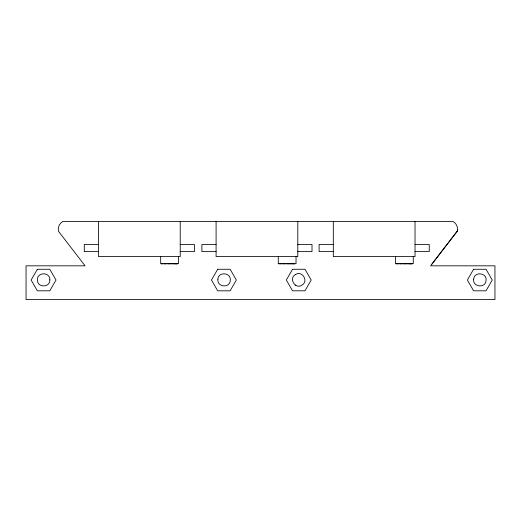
<?xml version="1.0" encoding="UTF-8"?>
<svg xmlns="http://www.w3.org/2000/svg" width="521" height="521" viewBox="0 0 521 521"><rect width="100%" height="100%" fill="white"/><g stroke="black" fill="none" stroke-linecap="round" stroke-linejoin="round"><path stroke-width="0.78" d="M457.523 230.106C457.894 226.628 456.005 223.066 452.925 221.425L62.917 221.425C59.446 223.255 57.531 227.54 58.541 231.337L85.073 265.827L26.05 265.827L26.05 299.575L494.95 299.575L494.95 265.827L430.6 265.827L457.379 231.011L457.523 230.106L457.379 231.011M176.769 263.691L176.71 264.043L177.368 263.691M294.287 264.043L294.352 263.691M411.577 263.691L411.512 264.043L412.17 263.691M431.974 264.043L457.392 230.966M295.752 274.365C288.152 278.032 295.335 290.015 302.147 285.033C308.914 280.975 301.92 270.086 295.42 274.567M98.508 244.505L84.298 244.505L84.298 251.617L98.508 251.617M180.227 244.505L194.437 244.505L194.437 251.617L180.227 251.617M216.091 244.505L201.874 244.505L201.874 251.617L216.091 251.617M297.804 244.505L312.014 244.505L312.014 251.617L297.804 251.617M333.316 244.505L319.099 244.505L319.099 251.617L333.316 251.617M415.029 244.505L429.245 244.505L429.245 251.617L415.029 251.617M295.42 285.15L295.759 285.352M415.029 221.425L415.029 256.586L333.316 256.586L333.316 221.425M413.257 256.586L413.257 263.691L395.491 263.691L395.491 256.586M410.861 263.691L410.861 264.043M410.027 263.691L410.027 264.043M409.089 263.691L409.089 264.043M408.06 263.691L408.06 264.043M406.94 263.691L406.94 264.043M405.742 263.691L405.742 264.043M404.478 263.691L404.478 264.043M403.169 263.691L403.169 264.043M401.815 263.691L401.815 264.043M400.434 263.691L400.434 264.043M399.04 263.691L399.04 264.043M397.647 263.691L397.647 264.043M396.273 263.691L396.273 264.043M297.804 221.425L297.804 256.586L216.091 256.586L216.091 221.425M296.032 256.586L296.032 263.691L278.266 263.691L278.266 256.586M293.636 263.691L293.636 264.043M292.802 263.691L292.802 264.043M291.864 263.691L291.864 264.043M290.835 263.691L290.835 264.043M289.715 263.691L289.715 264.043M288.517 263.691L288.517 264.043M287.253 263.691L287.253 264.043M285.944 263.691L285.944 264.043M284.59 263.691L284.59 264.043M283.209 263.691L283.209 264.043M281.815 263.691L281.815 264.043M280.422 263.691L280.422 264.043M279.048 263.691L279.048 264.043M180.227 221.425L180.227 256.586L98.508 256.586L98.508 221.425M178.449 256.586L178.449 263.691L160.683 263.691L160.683 256.586M176.052 263.691L176.052 264.043M175.225 263.691L175.225 264.043M174.288 263.691L174.288 264.043M173.252 263.691L173.252 264.043M172.132 263.691L172.132 264.043M170.934 263.691L170.934 264.043M169.677 263.691L169.677 264.043M168.361 263.691L168.361 264.043M167.013 263.691L167.013 264.043M165.632 263.691L165.632 264.043M164.239 263.691L164.239 264.043M162.845 263.691L162.845 264.043M161.464 263.691L161.464 264.043M49.86 279.862C50.237 287.885 37.037 287.885 37.408 279.862C37.037 271.832 50.237 271.832 49.86 279.862M473.661 279.249C472.495 287.201 485.637 288.497 486.047 280.474C487.207 272.522 474.071 271.226 473.661 279.249M217.895 279.249C216.729 287.201 229.872 288.497 230.282 280.474C231.448 272.522 218.306 271.226 217.895 279.249M37.349 269.266L31.123 280.038L37.349 290.809L49.788 290.809L56.008 280.038L49.788 269.266L37.349 269.266M217.693 269.266L211.474 280.038L217.693 290.809L230.132 290.809L236.352 280.038L230.132 269.266L217.693 269.266M292.535 269.266L286.316 280.038L292.535 290.809L304.974 290.809L311.193 280.038L304.974 269.266L292.535 269.266M473.589 269.266L467.37 280.038L473.589 290.809L486.028 290.809L492.247 280.038L486.028 269.266L473.589 269.266"/></g></svg>
